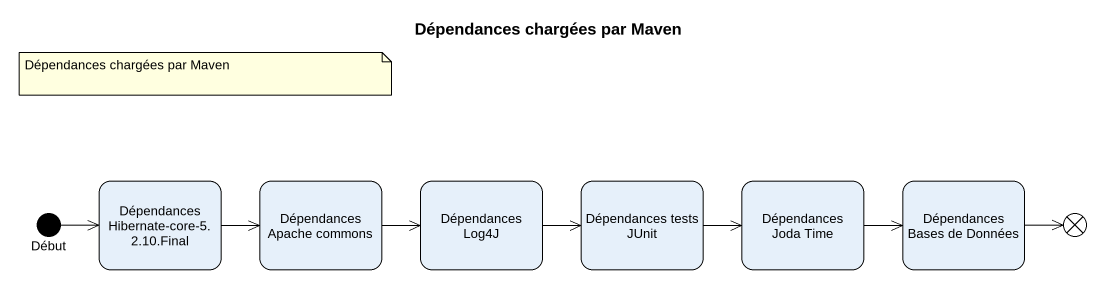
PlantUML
@startuml
title Dépendances chargées par Maven
hide empty description
state "Dépendances Hibernate-core-5.2.10.Final" as Dépendances_Hibernate_core
state "Dépendances Apache commons" as Dépendances_Apache_commons
state "Dépendances Log4J" as Dépendances_Log4J
state "Dépendances tests JUnit" as Dépendances_tests_JUnit
state "Dépendances Joda Time" as Dépendances_Joda_Time
state "Dépendances Bases de Données" as Dépendances_Bases_de_Données
state Début <<start>>
state flowfinal1 <<end>>
Dépendances_Hibernate_core -right-> Dépendances_Apache_commons
Dépendances_Apache_commons -right-> Dépendances_Log4J
Dépendances_Log4J -right-> Dépendances_tests_JUnit
Dépendances_tests_JUnit -right-> Dépendances_Joda_Time
Dépendances_Joda_Time -right-> Dépendances_Bases_de_Données
Dépendances_Bases_de_Données -right-> flowfinal1
Début -right-> Dépendances_Hibernate_core
note as N1
  Dépendances chargées par Maven
end note
@enduml
